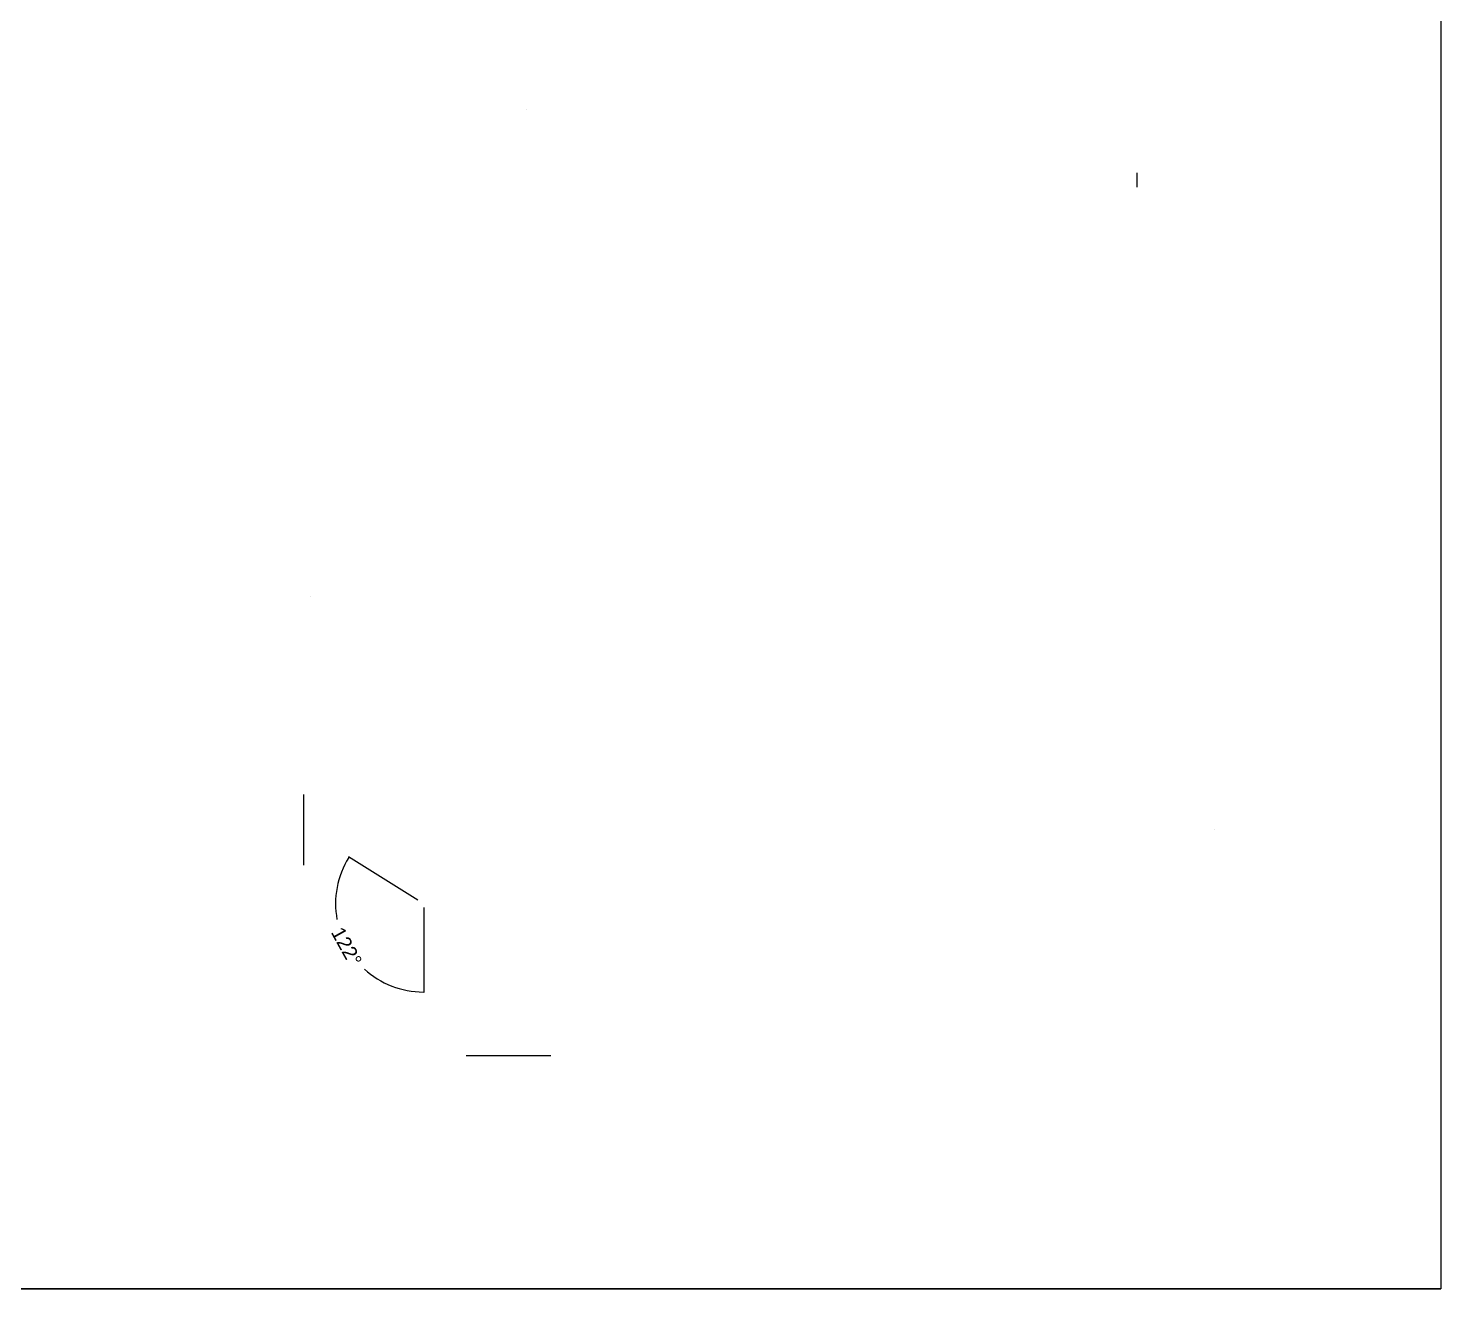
# Model space of a CAD drawing. Header units: millimetres. Extents: x 0 to 1000, y 0 to 1100.
# Drawn here: x 500 to 1000, y 0 to 446 of the extents above; entities that cross this region are included whole.
import ezdxf

# ---------------------------------------------------------------- set-up
doc = ezdxf.new("R2010")
doc.units = ezdxf.units.MM
doc.header["$MEASUREMENT"] = 0
for name, color, linetype in [('2ddim', 2, 'Continuous'), ('3d1', 191, 'Continuous'), ('3ddim1', 50, 'Continuous'), ('text', 255, 'Continuous'), ('window2', 151, 'Continuous'), ('Windows', 151, 'Continuous')]:
    doc.layers.add(name, color=color, linetype=linetype)
doc.styles.get("Standard").update_dxf_attribs({"font": 'Arial.ttf'})
doc.dimstyles.get("Standard").update_dxf_attribs({"dimtxt": 5, "dimasz": 0.18, "dimexe": 0.18, "dimexo": 0.0625, "dimgap": 0.09, "dimtad": 0, "dimtih": 1, "dimtoh": 1, "dimzin": 0, "dimdsep": 46, "dimtxsty": 'Standard', "dimcen": 0.09, "dimadec": 0, "dimazin": 0, "dimtfac": 1, "dimtofl": 0, "dimtmove": 0, "dimatfit": 3, "dimfxl": 1, "dimtolj": 1, "dimtzin": 0, "dimarcsym": 0})

msp = doc.modelspace()

# ---------------------------------------------------------------- linework, layer by layer
at = {"layer": '2ddim', "extrusion": (5.05275e-16, 1, -4.74134e-30)}
msp.add_line((676.25, 417.5, 99), (676.25, 417.5, 69), dxfattribs=at)
at = {"layer": '2ddim', "extrusion": (-1, -1.06051e-16, 0)}
msp.add_line((597.5, 150, 99), (597.5, 175, 99), dxfattribs=at)
at = {"layer": '2ddim', "extrusion": (0, -1, 0)}
msp.add_line((685, 82.5, 99), (655, 82.5, 99), dxfattribs=at)
at = {"layer": '3d1', "extrusion": (1, 0, 0), "elevation": 600}
msp.add_lwpolyline([(245, 57), (245.001, 57.001)], dxfattribs=at)
at = {"layer": 'text'}
for p, q in [((1000, 600), (1000, 0)), ((1000, 0), (0, 0)), ((0, 0), (1000, 0))]:
    msp.add_line(p, q, dxfattribs=at)
at = {"layer": 'window2', "elevation": 82}
msp.add_lwpolyline([(920, 162.5), (920, 162.5)], dxfattribs=at)
at = {"layer": 'Windows', "extrusion": (1, 0, 0)}
msp.add_line((892.5, 390, 54.5), (892.5, 395, 54.5), dxfattribs=at)

# ---------------------------------------------------------------- dimensions: what is measured, and where the dimension line sits
at = {"layer": '3ddim1'}
msp.add_angular_dim_2l(base=(615.034, 155), line1=((640, 135, 12), (640, 135, 57)), line2=((640, 137.5, 49), (638, 137.5, 49)), dimstyle='Standard', dxfattribs=at).render()

doc.saveas('drawing.dxf')
